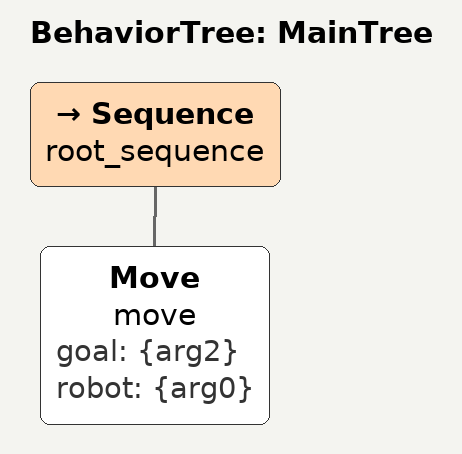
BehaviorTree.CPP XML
<root BTCPP_format="4" main_tree_to_execute = "MainTree" >
    <BehaviorTree ID="MainTree">
        <Sequence name="root_sequence">
            <Move name="move" goal="{arg2}" robot="{arg0}"/>
        </Sequence>
    </BehaviorTree>
</root>
